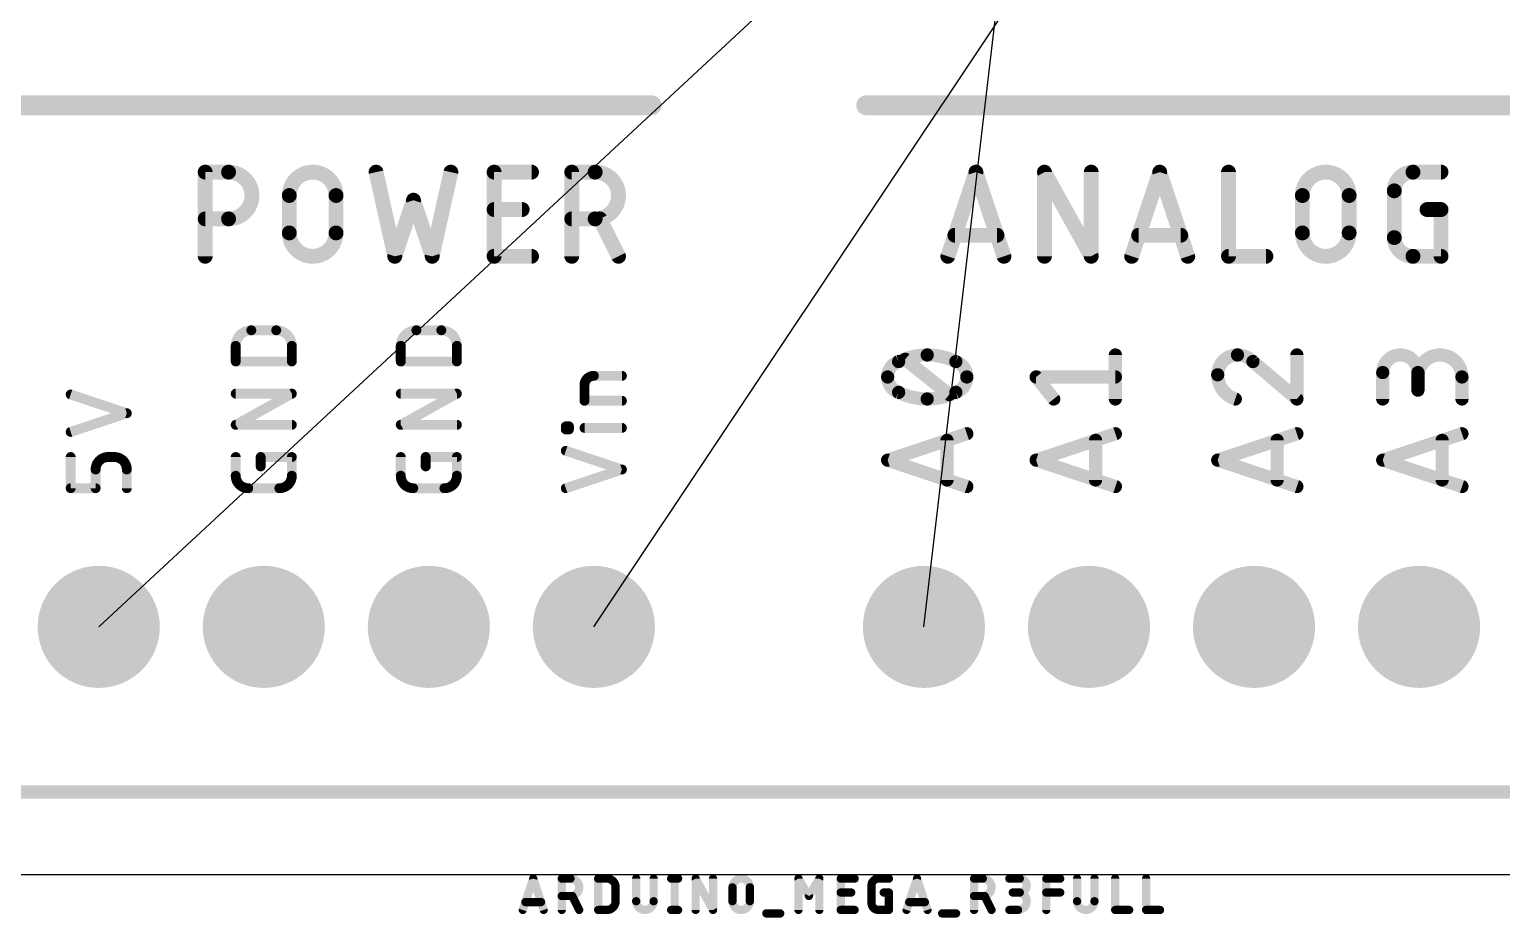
# Model space of a CAD drawing. Extents: x -123 to 102, y -1 to 117.
# Drawn here: x 24.33 to 46.99, y -0.66 to 13 of the extents above; entities that cross this region are included whole.
import ezdxf

# ---------------------------------------------------------------- set-up
doc = ezdxf.new("R2010")
doc.units = 0
for name, color, linetype in [('17', 110, 'CONTINUOUS'), ('19', 53, 'CONTINUOUS'), ('20', 31, 'CONTINUOUS'), ('27', 253, 'CONTINUOUS'), ('51', 253, 'CONTINUOUS')]:
    doc.layers.add(name, color=color, linetype=linetype)

# ---------------------------------------------------------------- blocks, each defined once
blk = doc.blocks.new('RECT')
blk.add_solid([(-0.5, -0.5), (0.5, -0.5), (-0.5, 0.5), (0.5, 0.5)])
blk = doc.blocks.new('ROUNDP')
at = {"const_width": 0.5}
blk.add_lwpolyline([(0, -0.25, 1), (0, 0.25, 1), (0, -0.25)], format="xyb", dxfattribs=at)

msp = doc.modelspace()

# ---------------------------------------------------------------- linework, layer by layer
at = {"layer": '19'}
for p, q in [((25.4, 3.81), (60.96, 36.83)), ((38.1, 3.81), (40.64, 25.4)), ((33.02, 3.81), (40.64, 15.24))]:
    msp.add_line(p, q, dxfattribs=at)
at = {"layer": '20'}
msp.add_line((-123.19, 0), (100, 0), dxfattribs=at)
at = {"layer": '27', "const_width": 0.127}
for points in [[(31.9261, -0.5461), (32.087, -0.0635)], [(32.087, -0.0635), (32.2478, -0.5461)], [(32.5262, -0.5461), (32.5262, -0.0635)], [(32.5262, -0.0635), (32.6603, -0.0635)], [(33.0868, -0.5461), (33.0868, -0.0635)], [(33.0868, -0.0635), (33.2208, -0.0635)], [(33.672, -0.0635), (33.672, -0.412)], [(33.9401, -0.412), (33.9401, -0.0635)], [(34.2096, -0.0635), (34.3168, -0.0635)], [(34.2632, -0.0635), (34.2632, -0.5461)], [(34.5864, -0.5461), (34.5864, -0.0635)], [(34.5864, -0.0635), (34.8545, -0.5461)], [(34.8545, -0.5461), (34.8545, -0.0635)], [(36.1689, -0.5461), (36.1689, -0.0635)], [(36.1689, -0.0635), (36.3298, -0.3316)], [(36.3298, -0.3316), (36.4906, -0.0635)], [(36.4906, -0.0635), (36.4906, -0.5461)], [(36.8194, -0.5461), (36.8194, -0.0635)], [(36.8194, -0.0635), (37.0339, -0.0635)], [(37.4002, -0.0635), (37.5611, -0.0635)], [(37.8331, -0.5461), (37.994, -0.0635)], [(37.994, -0.0635), (38.1548, -0.5461)], [(38.8721, -0.5461), (38.8721, -0.0635)], [(38.8721, -0.0635), (39.0062, -0.0635)], [(39.4144, -0.0635), (39.5752, -0.0635)], [(39.9832, -0.5461), (39.9832, -0.0635)], [(39.9832, -0.0635), (40.1977, -0.0635)], [(40.4568, -0.0635), (40.4568, -0.412)], [(40.7249, -0.412), (40.7249, -0.0635)], [(41.0439, -0.0635), (41.0439, -0.5461)], [(41.5194, -0.0635), (41.5194, -0.5461)], [(33.3549, -0.1976), (33.3549, -0.412)], [(35.1533, -0.412), (35.1533, -0.1976)], [(35.4214, -0.1976), (35.4214, -0.412)], [(36.8194, -0.278), (36.9803, -0.278)], [(37.293, -0.4389), (37.293, -0.1707)], [(37.4807, -0.278), (37.5611, -0.278)], [(37.5611, -0.278), (37.5611, -0.5461)], [(39.5752, -0.278), (39.468, -0.278)], [(39.9832, -0.278), (40.1977, -0.278)], [(32.2076, -0.4254), (31.9663, -0.4254)], [(32.6603, -0.3316), (32.5262, -0.3316)], [(32.7943, -0.5461), (32.6871, -0.3316)], [(38.1146, -0.4254), (37.8733, -0.4254)], [(39.0062, -0.3316), (38.8721, -0.3316)], [(39.1402, -0.5461), (39.033, -0.3316)], [(33.2208, -0.5461), (33.0868, -0.5461)], [(34.2096, -0.5461), (34.3168, -0.5461)], [(35.6739, -0.5997), (35.8884, -0.5997)], [(37.0339, -0.5461), (36.8194, -0.5461)], [(37.5611, -0.5461), (37.4002, -0.5461)], [(38.3805, -0.5997), (38.595, -0.5997)], [(39.4144, -0.5461), (39.5484, -0.5461)], [(41.0439, -0.5461), (41.2584, -0.5461)], [(41.5194, -0.5461), (41.7339, -0.5461)]]:
    msp.add_lwpolyline(points, dxfattribs=at)
at = {"layer": '27'}
for points, const_width in [([(32.1171, -0.0535, 1), (32.0568, -0.0735)], 0.0635), ([(32.1171, -0.0735, 1), (32.0568, -0.0535)], 0.0635), ([(32.6603, -0.3316, 1), (32.6603, -0.0635)], 0.127), ([(33.9718, -0.0635, 1), (33.9083, -0.0635)], 0.0635), ([(34.295, -0.0635, 1), (34.2315, -0.0635)], 0.0635), ([(34.8862, -0.0635, 1), (34.8227, -0.0635)], 0.0635), ([(36.2006, -0.0635, 1), (36.1371, -0.0635)], 0.0635), ([(37.4002, -0.0952, 1), (37.4002, -0.0317)], 0.0635), ([(38.0241, -0.0535, 1), (37.9638, -0.0735)], 0.0635), ([(38.0241, -0.0735, 1), (37.9638, -0.0535)], 0.0635), ([(39.0062, -0.3316, 1), (39.0062, -0.0635)], 0.127), ([(39.5752, -0.278, 1), (39.5752, -0.0635)], 0.127), ([(40.4885, -0.0635, 1), (40.425, -0.0635)], 0.0635), ([(41.5512, -0.0635, 1), (41.4877, -0.0635)], 0.0635), ([(32.558, -0.0635, 1), (32.4945, -0.0635)], 0.0635), ([(32.5262, -0.0318, 1), (32.5262, -0.0953)], 0.0635), ([(32.6603, -0.0318, 1), (32.6603, -0.0953)], 0.0635), ([(32.6603, -0.0953, 1), (32.6603, -0.0318)], 0.0635), ([(33.1185, -0.0635, 1), (33.055, -0.0635)], 0.0635), ([(33.0868, -0.0318, 1), (33.0868, -0.0953)], 0.0635), ([(33.3549, -0.1976, 0.4142), (33.2208, -0.0635)], 0.127), ([(33.2208, -0.0318, 1), (33.2208, -0.0953)], 0.0635), ([(33.2208, -0.0953, 1), (33.2208, -0.0318)], 0.0635), ([(33.3866, -0.1976, 1), (33.3231, -0.1976)], 0.0635), ([(33.3231, -0.1976, 1), (33.3866, -0.1976)], 0.0635), ([(33.7037, -0.0635, 1), (33.6402, -0.0635)], 0.0635), ([(34.2096, -0.0318, 1), (34.2096, -0.0953)], 0.0635), ([(34.3168, -0.0953, 1), (34.3168, -0.0318)], 0.0635), ([(34.6181, -0.0635, 1), (34.5546, -0.0635)], 0.0635), ([(34.6141, -0.0481, 1), (34.5586, -0.0789)], 0.0635), ([(35.185, -0.1976, 1), (35.1215, -0.1976)], 0.0635), ([(35.1215, -0.1976, 1), (35.185, -0.1976)], 0.0635), ([(35.4214, -0.1976, 1), (35.1533, -0.1976)], 0.127), ([(35.3896, -0.1976, 1), (35.4532, -0.1976)], 0.0635), ([(35.4532, -0.1976, 1), (35.3897, -0.1976)], 0.0635), ([(36.1961, -0.0472, 1), (36.1417, -0.0798)], 0.0635), ([(36.5224, -0.0635, 1), (36.4589, -0.0635)], 0.0635), ([(36.5178, -0.0798, 1), (36.4634, -0.0472)], 0.0635), ([(36.8512, -0.0635, 1), (36.7877, -0.0635)], 0.0635), ([(36.8194, -0.0318, 1), (36.8194, -0.0953)], 0.0635), ([(36.8194, -0.2462, 1), (36.8194, -0.3097)], 0.0635), ([(36.9803, -0.3097, 1), (36.9803, -0.2462)], 0.0635), ([(37.0339, -0.0953, 1), (37.0339, -0.0318)], 0.0635), ([(37.3247, -0.1707, 1), (37.2612, -0.1707)], 0.0635), ([(37.2612, -0.1707, 1), (37.3247, -0.1707)], 0.0635), ([(37.4002, -0.0635, 0.4142), (37.293, -0.1707)], 0.127), ([(37.4002, -0.0318, 1), (37.4002, -0.0953)], 0.0635), ([(37.4807, -0.2462, 1), (37.4807, -0.3097)], 0.0635), ([(37.5928, -0.278, 1), (37.5293, -0.278)], 0.0635), ([(37.5611, -0.0953, 1), (37.5611, -0.0318)], 0.0635), ([(37.5611, -0.3097, 1), (37.5611, -0.2462)], 0.0635), ([(38.8721, -0.0318, 1), (38.8721, -0.0953)], 0.0635), ([(38.9039, -0.0635, 1), (38.8404, -0.0635)], 0.0635), ([(39.0062, -0.0318, 1), (39.0062, -0.0953)], 0.0635), ([(39.0062, -0.0953, 1), (39.0062, -0.0318)], 0.0635), ([(39.4144, -0.0318, 1), (39.4144, -0.0953)], 0.0635), ([(39.468, -0.2462, 1), (39.468, -0.3097)], 0.0635), ([(39.5484, -0.2462, 1), (39.5484, -0.3097)], 0.0635), ([(39.5484, -0.5461, 1), (39.5484, -0.278)], 0.127), ([(39.5752, -0.0318, 1), (39.5752, -0.0953)], 0.0635), ([(39.5752, -0.2462, 1), (39.5752, -0.3097)], 0.0635), ([(39.5752, -0.0953, 1), (39.5752, -0.0318)], 0.0635), ([(39.5752, -0.3097, 1), (39.5752, -0.2462)], 0.0635), ([(40.015, -0.0635, 1), (39.9515, -0.0635)], 0.0635), ([(39.9832, -0.0318, 1), (39.9832, -0.0953)], 0.0635), ([(39.9832, -0.2462, 1), (39.9832, -0.3097)], 0.0635), ([(40.1977, -0.0953, 1), (40.1977, -0.0318)], 0.0635), ([(40.1977, -0.3097, 1), (40.1977, -0.2462)], 0.0635), ([(40.7566, -0.0635, 1), (40.6931, -0.0635)], 0.0635), ([(41.0757, -0.0635, 1), (41.0122, -0.0635)], 0.0635), ([(31.9663, -0.3937, 1), (31.9663, -0.4572)], 0.0635), ([(32.2076, -0.4572, 1), (32.2076, -0.3937)], 0.0635), ([(32.5262, -0.2999, 1), (32.5262, -0.3634)], 0.0635), ([(32.6603, -0.2999, 1), (32.6603, -0.3634)], 0.0635), ([(32.7155, -0.3174, 1), (32.6587, -0.3458)], 0.0635), ([(32.6603, -0.3634, 1), (32.6603, -0.2999)], 0.0635), ([(33.2208, -0.5461, 0.4142), (33.3549, -0.412)], 0.127), ([(33.3866, -0.412, 1), (33.3231, -0.412)], 0.0635), ([(33.3231, -0.412, 1), (33.3866, -0.412)], 0.0635), ([(33.7037, -0.412, 1), (33.6402, -0.412)], 0.0635), ([(33.6402, -0.412, 1), (33.7037, -0.412)], 0.0635), ([(33.672, -0.412, 1), (33.9401, -0.412)], 0.127), ([(33.9718, -0.412, 1), (33.9083, -0.412)], 0.0635), ([(33.9083, -0.412, 1), (33.9718, -0.412)], 0.0635), ([(35.185, -0.412, 1), (35.1215, -0.412)], 0.0635), ([(35.1215, -0.412, 1), (35.185, -0.412)], 0.0635), ([(35.1533, -0.412, 1), (35.4214, -0.412)], 0.127), ([(35.4532, -0.412, 1), (35.3897, -0.412)], 0.0635), ([(35.3897, -0.412, 1), (35.4532, -0.412)], 0.0635), ([(36.3025, -0.3153, 1), (36.357, -0.3479)], 0.0635), ([(36.3025, -0.3479, 1), (36.357, -0.3153)], 0.0635), ([(37.3247, -0.4389, 1), (37.2612, -0.4389)], 0.0635), ([(37.2612, -0.4389, 1), (37.3247, -0.4389)], 0.0635), ([(37.293, -0.4389, 0.4142), (37.4002, -0.5461)], 0.127), ([(37.8733, -0.3937, 1), (37.8733, -0.4572)], 0.0635), ([(38.1146, -0.4572, 1), (38.1146, -0.3937)], 0.0635), ([(38.8721, -0.2999, 1), (38.8721, -0.3634)], 0.0635), ([(39.0062, -0.2999, 1), (39.0062, -0.3634)], 0.0635), ([(39.0614, -0.3174, 1), (39.0046, -0.3458)], 0.0635), ([(39.0062, -0.3634, 1), (39.0062, -0.2999)], 0.0635), ([(40.4885, -0.412, 1), (40.425, -0.412)], 0.0635), ([(40.425, -0.412, 1), (40.4885, -0.412)], 0.0635), ([(40.4568, -0.412, 1), (40.7249, -0.412)], 0.127), ([(40.7566, -0.412, 1), (40.6931, -0.412)], 0.0635), ([(40.6931, -0.412, 1), (40.7566, -0.412)], 0.0635), ([(31.896, -0.5361, 1), (31.9562, -0.5561)], 0.0635), ([(32.2177, -0.5561, 1), (32.2779, -0.5361)], 0.0635), ([(32.4945, -0.5461, 1), (32.558, -0.5461)], 0.0635), ([(32.7659, -0.5603, 1), (32.8227, -0.5319)], 0.0635), ([(33.055, -0.5461, 1), (33.1185, -0.5461)], 0.0635), ([(33.0868, -0.5144, 1), (33.0868, -0.5778)], 0.0635), ([(33.2208, -0.5144, 1), (33.2208, -0.5778)], 0.0635), ([(33.2208, -0.5778, 1), (33.2208, -0.5144)], 0.0635), ([(34.2096, -0.5144, 1), (34.2096, -0.5778)], 0.0635), ([(34.2315, -0.5461, 1), (34.295, -0.5461)], 0.0635), ([(34.3168, -0.5778, 1), (34.3168, -0.5144)], 0.0635), ([(34.5546, -0.5461, 1), (34.6181, -0.5461)], 0.0635), ([(34.8227, -0.5461, 1), (34.8862, -0.5461)], 0.0635), ([(34.8267, -0.5615, 1), (34.8822, -0.5307)], 0.0635), ([(35.6739, -0.568, 1), (35.6739, -0.6315)], 0.0635), ([(35.8884, -0.6315, 1), (35.8884, -0.568)], 0.0635), ([(36.1371, -0.5461, 1), (36.2006, -0.5461)], 0.0635), ([(36.4589, -0.5461, 1), (36.5224, -0.5461)], 0.0635), ([(36.8194, -0.5144, 1), (36.8194, -0.5778)], 0.0635), ([(36.7877, -0.5461, 1), (36.8512, -0.5461)], 0.0635), ([(37.0339, -0.5778, 1), (37.0339, -0.5144)], 0.0635), ([(37.4002, -0.5144, 1), (37.4002, -0.5778)], 0.0635), ([(37.4002, -0.5778, 1), (37.4002, -0.5144)], 0.0635), ([(37.5293, -0.5461, 1), (37.5928, -0.5461)], 0.0635), ([(37.5611, -0.5778, 1), (37.5611, -0.5144)], 0.0635), ([(37.803, -0.5361, 1), (37.8632, -0.5561)], 0.0635), ([(38.1247, -0.5561, 1), (38.1849, -0.5361)], 0.0635), ([(38.3805, -0.568, 1), (38.3805, -0.6315)], 0.0635), ([(38.595, -0.6315, 1), (38.595, -0.568)], 0.0635), ([(38.8404, -0.5461, 1), (38.9039, -0.5461)], 0.0635), ([(39.1118, -0.5603, 1), (39.1686, -0.5319)], 0.0635), ([(39.4144, -0.5144, 1), (39.4144, -0.5778)], 0.0635), ([(39.5484, -0.5144, 1), (39.5484, -0.5778)], 0.0635), ([(39.5484, -0.5778, 1), (39.5484, -0.5144)], 0.0635), ([(39.9515, -0.5461, 1), (40.015, -0.5461)], 0.0635), ([(41.0439, -0.5144, 1), (41.0439, -0.5778)], 0.0635), ([(41.0122, -0.5461, 1), (41.0757, -0.5461)], 0.0635), ([(41.2584, -0.5778, 1), (41.2584, -0.5144)], 0.0635), ([(41.5194, -0.5144, 1), (41.5194, -0.5778)], 0.0635), ([(41.4877, -0.5461, 1), (41.5512, -0.5461)], 0.0635), ([(41.7339, -0.5778, 1), (41.7339, -0.5144)], 0.0635)]:
    msp.add_lwpolyline(points, format="xyb", dxfattribs=dict(at, const_width=const_width))
at = {"layer": '51'}
for points, const_width in [([(33.909, 11.8364), (19.431, 11.8364)], 0.3048), ([(73.533, 11.8364), (37.211, 11.8364)], 0.3048), ([(27.0383, 9.5123), (27.0383, 10.8077)], 0.2286), ([(27.0383, 10.8077), (27.3981, 10.8077)], 0.2286), ([(29.668, 10.8077), (29.9559, 9.5123)], 0.2286), ([(30.5316, 9.5123), (30.8195, 10.8077)], 0.2286), ([(31.4848, 9.5123), (31.4848, 10.8077)], 0.2286), ([(31.4848, 10.8077), (32.0605, 10.8077)], 0.2286), ([(32.6798, 9.5123), (32.6798, 10.8077)], 0.2286), ([(32.6798, 10.8077), (33.0397, 10.8077)], 0.2286), ([(38.4683, 9.5123), (38.9001, 10.8077)], 0.2286), ([(38.9001, 10.8077), (39.3319, 9.5123)], 0.2286), ([(39.9547, 9.5123), (39.9547, 10.8077)], 0.2286), ([(39.9547, 10.8077), (40.6744, 9.5123)], 0.2286), ([(40.6744, 9.5123), (40.6744, 10.8077)], 0.2286), ([(41.2973, 9.5123), (41.7291, 10.8077)], 0.2286), ([(41.7291, 10.8077), (42.1609, 9.5123)], 0.2286), ([(42.7876, 10.8077), (42.7876, 9.5123)], 0.2286), ([(45.6268, 10.8077), (46.0586, 10.8077)], 0.2286), ([(28.3326, 9.8721), (28.3326, 10.4479)], 0.2286), ([(29.0522, 10.4479), (29.0522, 9.8721)], 0.2286), ([(29.9559, 9.5123), (30.2438, 10.3759)], 0.2286), ([(30.2438, 10.3759), (30.5316, 9.5123)], 0.2286), ([(43.9244, 9.8721), (43.9244, 10.4479)], 0.2286), ([(44.6441, 10.4479), (44.6441, 9.8721)], 0.2286), ([(45.3389, 9.8002), (45.3389, 10.5198)], 0.2286), ([(27.3981, 10.088), (27.0383, 10.088)], 0.2286), ([(31.4848, 10.232), (31.9166, 10.232)], 0.2286), ([(33.0397, 10.088), (32.6798, 10.088)], 0.2286), ([(33.3995, 9.5123), (33.1116, 10.088)], 0.2286), ([(45.8427, 10.232), (46.0586, 10.232)], 0.2286), ([(46.0586, 10.232), (46.0586, 9.5123)], 0.2286), ([(39.224, 9.8361), (38.5763, 9.8361)], 0.2286), ([(42.0529, 9.8361), (41.4052, 9.8361)], 0.2286), ([(32.0605, 9.5123), (31.4848, 9.5123)], 0.2286), ([(42.7876, 9.5123), (43.3633, 9.5123)], 0.2286), ([(46.0586, 9.5123), (45.6268, 9.5123)], 0.2286), ([(27.7481, 8.3741), (28.1319, 8.3741)], 0.1524), ([(30.2881, 8.3741), (30.6719, 8.3741)], 0.1524), ([(27.5082, 7.8943), (27.5082, 8.1342)], 0.1524), ([(28.3718, 8.1342), (28.3718, 7.8943)], 0.1524), ([(30.0482, 7.8943), (30.0482, 8.1342)], 0.1524), ([(30.9118, 8.1342), (30.9118, 7.8943)], 0.1524), ([(28.3718, 7.8943), (27.5082, 7.8943)], 0.1524), ([(30.9118, 7.8943), (30.0482, 7.8943)], 0.1524), ([(38.4895, 7.3846), (37.8121, 7.9265)], 0.2032), ([(41.0464, 7.3169), (41.0464, 7.9942)], 0.2032), ([(43.1631, 7.8926), (43.8404, 7.3169)], 0.2032), ([(43.8404, 7.3169), (43.8404, 7.9942)], 0.2032), ([(33.02, 7.673), (33.4518, 7.673)], 0.1524), ([(40.0981, 7.3169), (39.8272, 7.6556)], 0.2032), ([(39.8272, 7.6556), (41.0464, 7.6556)], 0.2032), ([(45.1612, 7.3169), (45.1612, 7.7233)], 0.2032), ([(45.7031, 7.7233), (45.7031, 7.4524)], 0.2032), ([(46.3804, 7.3169), (46.3804, 7.6556)], 0.2032), ([(32.8761, 7.2892), (32.8761, 7.5291)], 0.1524), ([(25.8318, 7.0979), (24.9682, 7.3858)], 0.1524), ([(27.5082, 6.919), (28.3718, 7.3987)], 0.1524), ([(28.3718, 7.3987), (27.5082, 7.3987)], 0.1524), ([(30.0482, 6.919), (30.9118, 7.3987)], 0.1524), ([(30.9118, 7.3987), (30.0482, 7.3987)], 0.1524), ([(33.4518, 7.2892), (32.8761, 7.2892)], 0.1524), ([(24.9682, 6.81), (25.8318, 7.0979)], 0.1524), ([(28.3718, 6.919), (27.5082, 6.919)], 0.1524), ([(30.9118, 6.919), (30.0482, 6.919)], 0.1524), ([(32.5882, 6.8476), (32.5882, 6.8955)], 0.1524), ([(32.5882, 6.8955), (32.6362, 6.8955)], 0.1524), ([(32.6362, 6.8476), (32.5882, 6.8476)], 0.1524), ([(32.6362, 6.8955), (32.6362, 6.8476)], 0.1524), ([(33.4518, 6.8715), (32.8761, 6.8715)], 0.1524), ([(37.5412, 6.3754), (38.7604, 6.7818)], 0.2032), ([(39.8272, 6.3754), (41.0464, 6.7818)], 0.2032), ([(42.6212, 6.3754), (43.8404, 6.7818)], 0.2032), ([(45.1612, 6.3754), (46.3804, 6.7818)], 0.2032), ([(33.4518, 6.2315), (32.5882, 6.5193)], 0.1524), ([(38.4556, 6.6802), (38.4556, 6.0706)], 0.2032), ([(40.7416, 6.6802), (40.7416, 6.0706)], 0.2032), ([(43.5356, 6.6802), (43.5356, 6.0706)], 0.2032), ([(46.0756, 6.6802), (46.0756, 6.0706)], 0.2032), ([(24.9682, 5.9436), (24.9682, 6.4234)], 0.1524), ([(25.6399, 6.4234), (25.5439, 6.4234)], 0.1524), ([(27.5082, 6.1355), (27.5082, 6.4234)], 0.1524), ([(27.892, 6.2794), (27.892, 6.4234)], 0.1524), ([(27.892, 6.4234), (28.3718, 6.4234)], 0.1524), ([(28.3718, 6.4234), (28.3718, 6.1355)], 0.1524), ([(30.0482, 6.1355), (30.0482, 6.4234)], 0.1524), ([(30.432, 6.2794), (30.432, 6.4234)], 0.1524), ([(30.432, 6.4234), (30.9118, 6.4234)], 0.1524), ([(30.9118, 6.4234), (30.9118, 6.1355)], 0.1524), ([(38.7604, 5.969), (37.5412, 6.3754)], 0.2032), ([(41.0464, 5.969), (39.8272, 6.3754)], 0.2032), ([(43.8404, 5.969), (42.6212, 6.3754)], 0.2032), ([(46.3804, 5.969), (45.1612, 6.3754)], 0.2032), ([(25.352, 6.2315), (25.352, 5.9436)], 0.1524), ([(25.8318, 5.9436), (25.8318, 6.2315)], 0.1524), ([(32.5882, 5.9436), (33.4518, 6.2315)], 0.1524), ([(25.352, 5.9436), (24.9682, 5.9436)], 0.1524), ([(28.1799, 5.9436), (27.7001, 5.9436)], 0.1524), ([(30.7199, 5.9436), (30.2401, 5.9436)], 0.1524), ([(86.36, 1.27), (-12.7, 1.27)], 0.2032)]:
    msp.add_lwpolyline(points, dxfattribs=dict(at, const_width=const_width))
for points, const_width in [([(33.909, 11.7602, 1), (33.909, 11.9126)], 0.1524), ([(37.211, 11.9126, 1), (37.211, 11.7602)], 0.1524), ([(27.0383, 10.8649, 1), (27.0383, 10.7506)], 0.1143), ([(27.0954, 10.8077, 1), (26.9811, 10.8077)], 0.1143), ([(27.3981, 10.8649, 1), (27.3981, 10.7506)], 0.1143), ([(27.3981, 10.088, 1), (27.3981, 10.8077)], 0.2286), ([(27.3981, 10.7506, 1), (27.3981, 10.8649)], 0.1143), ([(29.0522, 10.4479, 1), (28.3326, 10.4479)], 0.2286), ([(29.7238, 10.8201, 1), (29.6122, 10.7953)], 0.1143), ([(30.8753, 10.7953, 1), (30.7637, 10.8201)], 0.1143), ([(31.5419, 10.8077, 1), (31.4276, 10.8077)], 0.1143), ([(31.4848, 10.8649, 1), (31.4848, 10.7506)], 0.1143), ([(32.0605, 10.7506, 1), (32.0605, 10.8649)], 0.1143), ([(32.6798, 10.8649, 1), (32.6798, 10.7506)], 0.1143), ([(32.737, 10.8077, 1), (32.6227, 10.8077)], 0.1143), ([(33.0397, 10.8649, 1), (33.0397, 10.7506)], 0.1143), ([(33.0397, 10.088, 1), (33.0397, 10.8077)], 0.2286), ([(33.0397, 10.7506, 1), (33.0397, 10.8649)], 0.1143), ([(38.9543, 10.8258, 1), (38.8459, 10.7896)], 0.1143), ([(38.9543, 10.7896, 1), (38.8459, 10.8258)], 0.1143), ([(40.0119, 10.8077, 1), (39.8976, 10.8077)], 0.1143), ([(40.0047, 10.8355, 1), (39.9048, 10.7799)], 0.1143), ([(40.7316, 10.8077, 1), (40.6173, 10.8077)], 0.1143), ([(41.7833, 10.8258, 1), (41.6748, 10.7896)], 0.1143), ([(41.7833, 10.7896, 1), (41.6748, 10.8258)], 0.1143), ([(42.8447, 10.8077, 1), (42.7304, 10.8077)], 0.1143), ([(44.6441, 10.4479, 1), (43.9244, 10.4479)], 0.2286), ([(45.6268, 10.8077, 0.4142), (45.3389, 10.5198)], 0.2286), ([(45.6268, 10.8649, 1), (45.6268, 10.7506)], 0.1143), ([(45.6268, 10.7506, 1), (45.6268, 10.8648)], 0.1143), ([(46.0586, 10.7506, 1), (46.0586, 10.8649)], 0.1143), ([(28.3897, 10.4479, 1), (28.2754, 10.4479)], 0.1143), ([(28.2754, 10.4479, 1), (28.3897, 10.4479)], 0.1143), ([(29.1094, 10.4479, 1), (28.9951, 10.4479)], 0.1143), ([(28.9951, 10.4479, 1), (29.1094, 10.4479)], 0.1143), ([(30.298, 10.394, 1), (30.1895, 10.3578)], 0.1143), ([(30.298, 10.3578, 1), (30.1895, 10.394)], 0.1143), ([(43.9816, 10.4479, 1), (43.8673, 10.4479)], 0.1143), ([(43.8673, 10.4479, 1), (43.9816, 10.4479)], 0.1143), ([(44.7012, 10.4479, 1), (44.5869, 10.4479)], 0.1143), ([(44.5869, 10.4479, 1), (44.7012, 10.4479)], 0.1143), ([(45.396, 10.5198, 1), (45.2817, 10.5198)], 0.1143), ([(45.2817, 10.5198, 1), (45.396, 10.5198)], 0.1143), ([(27.0383, 10.1452, 1), (27.0383, 10.0309)], 0.1143), ([(27.3981, 10.1452, 1), (27.3981, 10.0309)], 0.1143), ([(27.3981, 10.0309, 1), (27.3981, 10.1452)], 0.1143), ([(31.4848, 10.2891, 1), (31.4848, 10.1748)], 0.1143), ([(31.9166, 10.1748, 1), (31.9166, 10.2891)], 0.1143), ([(32.6798, 10.1452, 1), (32.6798, 10.0309)], 0.1143), ([(33.0397, 10.1452, 1), (33.0397, 10.0309)], 0.1143), ([(33.0397, 10.0309, 1), (33.0397, 10.1452)], 0.1143), ([(33.1628, 10.1136, 1), (33.0605, 10.0625)], 0.1143), ([(45.8427, 10.2891, 1), (45.8427, 10.1748)], 0.1143), ([(46.1157, 10.232, 1), (46.0014, 10.232)], 0.1143), ([(46.0586, 10.1748, 1), (46.0586, 10.2891)], 0.1143), ([(28.3326, 9.8721, 1), (29.0522, 9.8721)], 0.2286), ([(28.3897, 9.8721, 1), (28.2754, 9.8721)], 0.1143), ([(29.1094, 9.8721, 1), (28.9951, 9.8721)], 0.1143), ([(43.9244, 9.8721, 1), (44.6441, 9.8721)], 0.2286), ([(43.9816, 9.8721, 1), (43.8673, 9.8721)], 0.1143), ([(44.7012, 9.8721, 1), (44.5869, 9.8721)], 0.1143), ([(28.2754, 9.8721, 1), (28.3897, 9.8721)], 0.1143), ([(28.9951, 9.8721, 1), (29.1094, 9.8721)], 0.1143), ([(38.5763, 9.8933, 1), (38.5763, 9.779)], 0.1143), ([(39.224, 9.779, 1), (39.224, 9.8933)], 0.1143), ([(41.4052, 9.8933, 1), (41.4052, 9.779)], 0.1143), ([(42.0529, 9.779, 1), (42.0529, 9.8933)], 0.1143), ([(43.8673, 9.8721, 1), (43.9816, 9.8721)], 0.1143), ([(44.5869, 9.8721, 1), (44.7012, 9.8721)], 0.1143), ([(45.3389, 9.8002, 0.4142), (45.6268, 9.5123)], 0.2286), ([(45.396, 9.8002, 1), (45.2817, 9.8002)], 0.1143), ([(45.2817, 9.8002, 1), (45.396, 9.8002)], 0.1143), ([(26.9811, 9.5123, 1), (27.0954, 9.5123)], 0.1143), ([(29.9017, 9.5304, 1), (30.0101, 9.4942)], 0.1143), ([(29.9001, 9.4999, 1), (30.0117, 9.5247)], 0.1143), ([(30.4758, 9.5247, 1), (30.5874, 9.4999)], 0.1143), ([(30.4774, 9.4942, 1), (30.5858, 9.5304)], 0.1143), ([(31.4276, 9.5123, 1), (31.5419, 9.5123)], 0.1143), ([(31.4848, 9.5694, 1), (31.4848, 9.4551)], 0.1143), ([(32.0605, 9.4551, 1), (32.0605, 9.5694)], 0.1143), ([(32.6227, 9.5123, 1), (32.737, 9.5123)], 0.1143), ([(33.3484, 9.4867, 1), (33.4506, 9.5379)], 0.1143), ([(38.4141, 9.5304, 1), (38.5225, 9.4942)], 0.1143), ([(39.2777, 9.4942, 1), (39.3861, 9.5304)], 0.1143), ([(39.8976, 9.5123, 1), (40.0119, 9.5123)], 0.1143), ([(40.6173, 9.5123, 1), (40.7316, 9.5123)], 0.1143), ([(40.6245, 9.4845, 1), (40.7244, 9.5401)], 0.1143), ([(41.243, 9.5304, 1), (41.3515, 9.4942)], 0.1143), ([(42.1066, 9.4942, 1), (42.2151, 9.5304)], 0.1143), ([(42.7876, 9.5694, 1), (42.7876, 9.4551)], 0.1143), ([(42.7304, 9.5123, 1), (42.8447, 9.5123)], 0.1143), ([(43.3633, 9.4551, 1), (43.3633, 9.5694)], 0.1143), ([(45.6268, 9.5694, 1), (45.6268, 9.4551)], 0.1143), ([(45.6268, 9.4551, 1), (45.6268, 9.5694)], 0.1143), ([(46.0014, 9.5123, 1), (46.1157, 9.5123)], 0.1143), ([(46.0586, 9.4551, 1), (46.0586, 9.5694)], 0.1143), ([(27.7481, 8.3741, 0.4142), (27.5082, 8.1342)], 0.1524), ([(27.7481, 8.4122, 1), (27.7481, 8.336)], 0.0762), ([(27.7481, 8.336, 1), (27.7481, 8.4122)], 0.0762), ([(28.3718, 8.1342, 0.4142), (28.1319, 8.3741)], 0.1524), ([(28.1319, 8.4122, 1), (28.1319, 8.336)], 0.0762), ([(28.1319, 8.336, 1), (28.1319, 8.4122)], 0.0762), ([(30.2881, 8.3741, 0.4142), (30.0482, 8.1342)], 0.1524), ([(30.2881, 8.4122, 1), (30.2881, 8.336)], 0.0762), ([(30.2881, 8.336, 1), (30.2881, 8.4122)], 0.0762), ([(30.9118, 8.1342, 0.4142), (30.6719, 8.3741)], 0.1524), ([(30.6719, 8.4122, 1), (30.6719, 8.336)], 0.0762), ([(30.6719, 8.336, 1), (30.6719, 8.4122)], 0.0762), ([(27.5463, 8.1342, 1), (27.4701, 8.1342)], 0.0762), ([(27.4701, 8.1342, 1), (27.5463, 8.1342)], 0.0762), ([(28.4099, 8.1342, 1), (28.3337, 8.1342)], 0.0762), ([(28.3337, 8.1342, 1), (28.4099, 8.1342)], 0.0762), ([(30.0863, 8.1342, 1), (30.0101, 8.1342)], 0.0762), ([(30.0101, 8.1342, 1), (30.0863, 8.1342)], 0.0762), ([(30.9499, 8.1342, 1), (30.8737, 8.1342)], 0.0762), ([(30.8737, 8.1342, 1), (30.9499, 8.1342)], 0.0762), ([(27.5082, 7.9324, 1), (27.5082, 7.8562)], 0.0762), ([(27.4701, 7.8943, 1), (27.5463, 7.8943)], 0.0762), ([(28.3337, 7.8943, 1), (28.4099, 7.8943)], 0.0762), ([(28.3718, 7.8562, 1), (28.3718, 7.9324)], 0.0762), ([(30.0482, 7.9324, 1), (30.0482, 7.8562)], 0.0762), ([(30.0101, 7.8943, 1), (30.0863, 7.8943)], 0.0762), ([(30.8737, 7.8943, 1), (30.9499, 7.8943)], 0.0762), ([(30.9118, 7.8562, 1), (30.9118, 7.9324)], 0.0762), ([(37.7105, 7.8926, 0.3205), (37.5412, 7.6556)], 0.2032), ([(38.1508, 7.9942, 0.1139), (37.7105, 7.8926)], 0.2032), ([(37.6883, 7.9383, 1), (37.7328, 7.847)], 0.1016), ([(37.727, 7.8446, 1), (37.6941, 7.9407)], 0.1016), ([(37.8439, 7.9662, 1), (37.7804, 7.8868)], 0.1016), ([(38.5911, 7.8926, 0.1139), (38.1508, 7.9942)], 0.2032), ([(38.1508, 8.045, 1), (38.1508, 7.9434)], 0.1016), ([(38.1508, 7.9434, 1), (38.1508, 8.045)], 0.1016), ([(38.7604, 7.6556, 0.3205), (38.5911, 7.8926)], 0.2032), ([(38.6075, 7.9407, 1), (38.5746, 7.8446)], 0.1016), ([(38.5688, 7.847, 1), (38.6133, 7.9383)], 0.1016), ([(41.0972, 7.9942, 1), (40.9956, 7.9942)], 0.1016), ([(42.926, 7.9942, 0.4142), (42.6212, 7.6894)], 0.2032), ([(43.1631, 7.8926, 0.2053), (42.926, 7.9942)], 0.2032), ([(42.926, 8.045, 1), (42.926, 7.9434)], 0.1016), ([(42.926, 7.9434, 1), (42.926, 8.045)], 0.1016), ([(43.196, 7.9313, 1), (43.1302, 7.8539)], 0.1016), ([(43.1263, 7.8576, 1), (43.1999, 7.9277)], 0.1016), ([(43.8912, 7.9942, 1), (43.7896, 7.9942)], 0.1016), ([(45.7031, 7.7233, 1), (45.1612, 7.7233)], 0.2032), ([(46.3804, 7.6556, 1), (45.7031, 7.6556)], 0.2032), ([(33.02, 7.673, 0.4142), (32.8761, 7.5291)], 0.1524), ([(33.02, 7.7111, 1), (33.02, 7.6349)], 0.0762), ([(33.02, 7.6349, 1), (33.02, 7.7111)], 0.0762), ([(33.4518, 7.6349, 1), (33.4518, 7.7111)], 0.0762), ([(37.5412, 7.6556, 0.3205), (37.7105, 7.4185)], 0.2032), ([(37.592, 7.6556, 1), (37.4904, 7.6556)], 0.1016), ([(37.4904, 7.6556, 1), (37.592, 7.6556)], 0.1016), ([(38.5911, 7.4185, 0.3205), (38.7604, 7.6556)], 0.2032), ([(38.8112, 7.6556, 1), (38.7096, 7.6556)], 0.1016), ([(38.7096, 7.6556, 1), (38.8112, 7.6556)], 0.1016), ([(39.8669, 7.6873, 1), (39.7875, 7.6238)], 0.1016), ([(39.8272, 7.7064, 1), (39.8272, 7.6048)], 0.1016), ([(41.0464, 7.6048, 1), (41.0464, 7.7064)], 0.1016), ([(42.6212, 7.6894, 0.3252), (42.8921, 7.3169)], 0.2032), ([(42.672, 7.6894, 1), (42.5704, 7.6894)], 0.1016), ([(42.5704, 7.6894, 1), (42.672, 7.6894)], 0.1016), ([(45.212, 7.7233, 1), (45.1104, 7.7233)], 0.1016), ([(45.1104, 7.7233, 1), (45.212, 7.7233)], 0.1016), ([(45.7539, 7.7233, 1), (45.6523, 7.7233)], 0.1016), ([(45.6523, 7.7233, 1), (45.7539, 7.7233)], 0.1016), ([(45.6523, 7.6556, 1), (45.7539, 7.6556)], 0.1016), ([(46.4312, 7.6556, 1), (46.3296, 7.6556)], 0.1016), ([(46.3296, 7.6556, 1), (46.4312, 7.6556)], 0.1016), ([(32.9142, 7.5291, 1), (32.838, 7.5291)], 0.0762), ([(32.838, 7.5291, 1), (32.9142, 7.5291)], 0.0762), ([(37.7105, 7.4185, 0.1139), (38.1508, 7.3169)], 0.2032), ([(37.7328, 7.4642, 1), (37.6883, 7.3728)], 0.1016), ([(37.6941, 7.3704, 1), (37.727, 7.4665)], 0.1016), ([(38.1508, 7.3169, 0.1139), (38.5911, 7.4185)], 0.2032), ([(38.5746, 7.4665, 1), (38.6075, 7.3704)], 0.1016), ([(38.6133, 7.3728, 1), (38.5688, 7.4642)], 0.1016), ([(45.6523, 7.4524, 1), (45.7539, 7.4524)], 0.1016), ([(24.9802, 7.4219, 1), (24.9562, 7.3496)], 0.0762), ([(27.5082, 7.4368, 1), (27.5082, 7.3606)], 0.0762), ([(28.3903, 7.3654, 1), (28.3533, 7.432)], 0.0762), ([(28.3718, 7.3606, 1), (28.3718, 7.4368)], 0.0762), ([(30.0482, 7.4368, 1), (30.0482, 7.3606)], 0.0762), ([(30.9303, 7.3654, 1), (30.8933, 7.432)], 0.0762), ([(30.9118, 7.3606, 1), (30.9118, 7.4368)], 0.0762), ([(32.8761, 7.3273, 1), (32.8761, 7.2511)], 0.0762), ([(32.838, 7.2892, 1), (32.9142, 7.2892)], 0.0762), ([(33.4518, 7.2511, 1), (33.4518, 7.3273)], 0.0762), ([(38.1508, 7.3677, 1), (38.1508, 7.2661)], 0.1016), ([(38.1508, 7.2661, 1), (38.1508, 7.3677)], 0.1016), ([(38.4577, 7.345, 1), (38.5212, 7.4243)], 0.1016), ([(40.0585, 7.2852, 1), (40.1378, 7.3486)], 0.1016), ([(40.9956, 7.3169, 1), (41.0972, 7.3169)], 0.1016), ([(42.8765, 7.2686, 1), (42.9078, 7.3652)], 0.1016), ([(43.7896, 7.3169, 1), (43.8912, 7.3169)], 0.1016), ([(43.8075, 7.2782, 1), (43.8733, 7.3556)], 0.1016), ([(45.1104, 7.3169, 1), (45.212, 7.3169)], 0.1016), ([(46.3296, 7.3169, 1), (46.4312, 7.3169)], 0.1016), ([(25.8438, 7.0617, 1), (25.8198, 7.134)], 0.0762), ([(25.8198, 7.0617, 1), (25.8438, 7.134)], 0.0762), ([(24.9562, 6.8462, 1), (24.9802, 6.7739)], 0.0762), ([(27.5082, 6.9571, 1), (27.5082, 6.8809)], 0.0762), ([(27.4897, 6.9523, 1), (27.5267, 6.8857)], 0.0762), ([(28.3718, 6.8809, 1), (28.3718, 6.9571)], 0.0762), ([(30.0482, 6.9571, 1), (30.0482, 6.8809)], 0.0762), ([(30.0297, 6.9523, 1), (30.0667, 6.8857)], 0.0762), ([(30.9118, 6.8809, 1), (30.9118, 6.9571)], 0.0762), ([(32.6263, 6.8955, 1), (32.5501, 6.8955)], 0.0762), ([(32.5882, 6.9336, 1), (32.5882, 6.8574)], 0.0762), ([(32.5882, 6.8857, 1), (32.5882, 6.8095)], 0.0762), ([(32.5501, 6.8476, 1), (32.6263, 6.8476)], 0.0762), ([(32.6743, 6.8955, 1), (32.5981, 6.8955)], 0.0762), ([(32.5981, 6.8476, 1), (32.6743, 6.8476)], 0.0762), ([(32.6362, 6.8574, 1), (32.6362, 6.9336)], 0.0762), ([(32.6362, 6.8095, 1), (32.6362, 6.8857)], 0.0762), ([(32.8761, 6.9096, 1), (32.8761, 6.8334)], 0.0762), ([(33.4518, 6.8334, 1), (33.4518, 6.9096)], 0.0762), ([(38.7765, 6.7336, 1), (38.7443, 6.83)], 0.1016), ([(41.0625, 6.7336, 1), (41.0303, 6.83)], 0.1016), ([(43.8565, 6.7336, 1), (43.8243, 6.83)], 0.1016), ([(46.3965, 6.7336, 1), (46.3643, 6.83)], 0.1016), ([(32.6002, 6.5555, 1), (32.5762, 6.4832)], 0.0762), ([(38.5064, 6.6802, 1), (38.4048, 6.6802)], 0.1016), ([(40.7924, 6.6802, 1), (40.6908, 6.6802)], 0.1016), ([(43.5864, 6.6802, 1), (43.4848, 6.6802)], 0.1016), ([(46.1264, 6.6802, 1), (46.0248, 6.6802)], 0.1016), ([(25.0063, 6.4234, 1), (24.9301, 6.4234)], 0.0762), ([(25.5439, 6.4234, 0.4142), (25.352, 6.2315)], 0.1524), ([(25.5439, 6.4615, 1), (25.5439, 6.3853)], 0.0762), ([(25.5439, 6.3853, 1), (25.5439, 6.4615)], 0.0762), ([(25.8318, 6.2315, 0.4142), (25.6399, 6.4234)], 0.1524), ([(25.6399, 6.4615, 1), (25.6399, 6.3853)], 0.0762), ([(25.6399, 6.3853, 1), (25.6399, 6.4615)], 0.0762), ([(27.5463, 6.4234, 1), (27.4701, 6.4234)], 0.0762), ([(27.9301, 6.4234, 1), (27.8539, 6.4234)], 0.0762), ([(27.892, 6.4615, 1), (27.892, 6.3853)], 0.0762), ([(28.4099, 6.4234, 1), (28.3337, 6.4234)], 0.0762), ([(28.3718, 6.3853, 1), (28.3718, 6.4615)], 0.0762), ([(30.0863, 6.4234, 1), (30.0101, 6.4234)], 0.0762), ([(30.4701, 6.4234, 1), (30.3939, 6.4234)], 0.0762), ([(30.432, 6.4615, 1), (30.432, 6.3853)], 0.0762), ([(30.9499, 6.4234, 1), (30.8737, 6.4234)], 0.0762), ([(30.9118, 6.3853, 1), (30.9118, 6.4615)], 0.0762), ([(37.5573, 6.4236, 1), (37.5251, 6.3272)], 0.1016), ([(37.5251, 6.4236, 1), (37.5573, 6.3272)], 0.1016), ([(39.8433, 6.4236, 1), (39.8111, 6.3272)], 0.1016), ([(39.8111, 6.4236, 1), (39.8433, 6.3272)], 0.1016), ([(42.6373, 6.4236, 1), (42.6051, 6.3272)], 0.1016), ([(42.6051, 6.4236, 1), (42.6373, 6.3272)], 0.1016), ([(45.1773, 6.4236, 1), (45.1451, 6.3272)], 0.1016), ([(45.1451, 6.4236, 1), (45.1773, 6.3272)], 0.1016), ([(25.3901, 6.2315, 1), (25.3139, 6.2315)], 0.0762), ([(25.3139, 6.2315, 1), (25.3901, 6.2315)], 0.0762), ([(25.8699, 6.2315, 1), (25.7937, 6.2315)], 0.0762), ([(25.7937, 6.2315, 1), (25.8699, 6.2315)], 0.0762), ([(27.5082, 6.1355, 0.4142), (27.7001, 5.9436)], 0.1524), ([(27.5463, 6.1355, 1), (27.4701, 6.1355)], 0.0762), ([(27.4701, 6.1355, 1), (27.5463, 6.1355)], 0.0762), ([(27.8539, 6.2794, 1), (27.9301, 6.2794)], 0.0762), ([(28.1799, 5.9436, 0.4142), (28.3718, 6.1355)], 0.1524), ([(28.4099, 6.1355, 1), (28.3337, 6.1355)], 0.0762), ([(28.3337, 6.1355, 1), (28.4099, 6.1355)], 0.0762), ([(30.0482, 6.1355, 0.4142), (30.2401, 5.9436)], 0.1524), ([(30.0863, 6.1355, 1), (30.0101, 6.1355)], 0.0762), ([(30.0101, 6.1355, 1), (30.0863, 6.1355)], 0.0762), ([(30.3939, 6.2794, 1), (30.4701, 6.2794)], 0.0762), ([(30.7199, 5.9436, 0.4142), (30.9118, 6.1355)], 0.1524), ([(30.9499, 6.1355, 1), (30.8737, 6.1355)], 0.0762), ([(30.8737, 6.1355, 1), (30.9499, 6.1355)], 0.0762), ([(33.4638, 6.1953, 1), (33.4398, 6.2676)], 0.0762), ([(33.4398, 6.1953, 1), (33.4638, 6.2676)], 0.0762), ([(38.4048, 6.0706, 1), (38.5064, 6.0706)], 0.1016), ([(40.6908, 6.0706, 1), (40.7924, 6.0706)], 0.1016), ([(43.4848, 6.0706, 1), (43.5864, 6.0706)], 0.1016), ([(46.0248, 6.0706, 1), (46.1264, 6.0706)], 0.1016), ([(24.9682, 5.9817, 1), (24.9682, 5.9055)], 0.0762), ([(24.9301, 5.9436, 1), (25.0063, 5.9436)], 0.0762), ([(25.3139, 5.9436, 1), (25.3901, 5.9436)], 0.0762), ([(25.352, 5.9055, 1), (25.352, 5.9817)], 0.0762), ([(25.7937, 5.9436, 1), (25.8699, 5.9436)], 0.0762), ([(27.7001, 5.9817, 1), (27.7001, 5.9055)], 0.0762), ([(27.7001, 5.9055, 1), (27.7001, 5.9817)], 0.0762), ([(28.1799, 5.9817, 1), (28.1799, 5.9055)], 0.0762), ([(28.1799, 5.9055, 1), (28.1799, 5.9817)], 0.0762), ([(30.2401, 5.9817, 1), (30.2401, 5.9055)], 0.0762), ([(30.2401, 5.9055, 1), (30.2401, 5.9817)], 0.0762), ([(30.7199, 5.9817, 1), (30.7199, 5.9055)], 0.0762), ([(30.7199, 5.9055, 1), (30.7199, 5.9817)], 0.0762), ([(32.5762, 5.9797, 1), (32.6002, 5.9075)], 0.0762), ([(38.7443, 5.9208, 1), (38.7765, 6.0172)], 0.1016), ([(41.0303, 5.9208, 1), (41.0625, 6.0172)], 0.1016), ([(43.8243, 5.9208, 1), (43.8565, 6.0172)], 0.1016), ([(46.3643, 5.9208, 1), (46.3965, 6.0172)], 0.1016)]:
    msp.add_lwpolyline(points, format="xyb", dxfattribs=dict(at, const_width=const_width))

# ---------------------------------------------------------------- block references
at = {"layer": '17', "xscale": 1.8796, "yscale": 1.8796, "rotation": 90}
for p in [(25.4, 3.81), (25.4, 3.81), (27.94, 3.81), (27.94, 3.81), (30.48, 3.81), (30.48, 3.81), (33.02, 3.81), (33.02, 3.81), (38.1, 3.81), (38.1, 3.81), (40.64, 3.81), (40.64, 3.81), (43.18, 3.81), (43.18, 3.81), (45.72, 3.81), (45.72, 3.81)]:
    msp.add_blockref('ROUNDP', p, dxfattribs=at)
at = {"layer": '51', "xscale": 0.508, "yscale": 0.508}
for p in [(25.4, 3.81), (27.94, 3.81), (30.48, 3.81), (33.02, 3.81), (38.1, 3.81), (40.64, 3.81), (43.18, 3.81), (45.72, 3.81)]:
    msp.add_blockref('RECT', p, dxfattribs=at)

doc.saveas('drawing.dxf')
